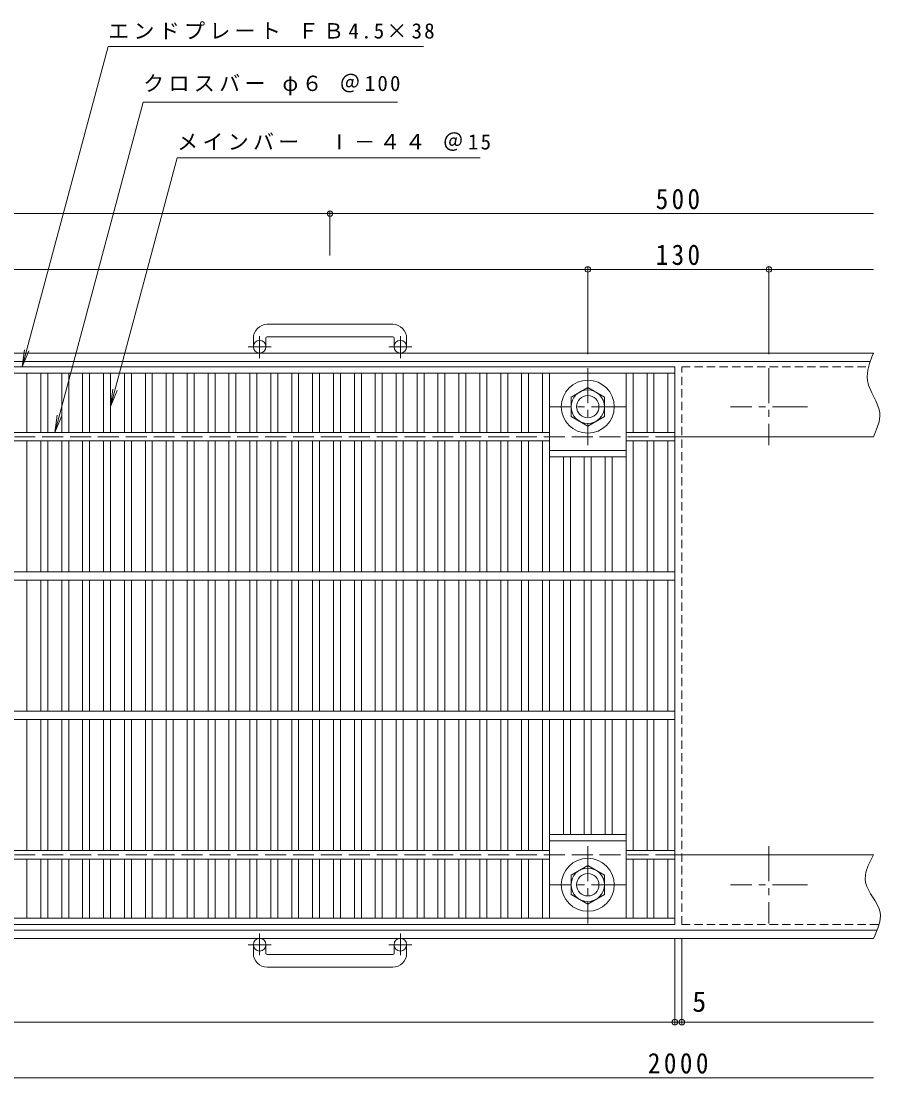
# Model space of a CAD drawing. Units: millimetres at full size, sheet at 1:5; details may follow other scales. Extents: x -903 to 930, y -691 to 649.
# Drawn here: x -297 to 319, y -109 to 649 of the extents above; entities that cross this region are included whole.
import ezdxf
from ezdxf.enums import TextEntityAlignment as Align

# ---------------------------------------------------------------- set-up
doc = ezdxf.new("R2010")
doc.units = ezdxf.units.MM
doc.header["$LTSCALE"] = 5
doc.header["$PDMODE"] = 32
doc.header["$PDSIZE"] = 4
for name, pattern in [('CHAIN1', [8, 5, -1, 1, -1]), ('DASHED1', [1.8, 1.2, -0.6]), ('DASHED3', [4, 3, -1])]:
    doc.linetypes.add(name, pattern=pattern)
for name, color, linetype, lineweight in [('E-1', 2, 'Continuous', 9), ('E-2', 3, 'Continuous', 9), ('E-4', 7, 'Continuous', 9), ('E-5', 7, 'Continuous', 9), ('E-A', 2, 'Continuous', 9)]:
    doc.layers.add(name, color=color, linetype=linetype, lineweight=lineweight)
doc.styles.add('ＭＳ ゴシック', font='')
doc.styles.get('ＭＳ ゴシック').set_extended_font_data('MS Gothic')

msp = doc.modelspace()

# ---------------------------------------------------------------- linework, layer by layer
at = {"layer": 'E-1'}
for p, q in [((-29.999, 431.85), (-120, 431.85)), ((-130, 421.852), (-130, 415.752)), ((-121, 421.852), (-121, 415.752)), ((-120, 422.85), (-29.999, 422.85)), ((-28.999, 421.85), (-28.999, 415.751)), ((-20, 421.85), (-20, 415.751)), ((315.001, 411.251), (-825, 411.251)), ((312.715, 405.25), (-825, 405.25)), ((315.001, 351.25), (173.501, 351.25)), ((315.001, 51.25), (173.501, 51.25)), ((317.68, -2.75), (-825, -2.75)), ((315.001, -8.75), (-825, -8.75)), ((-130, -19.35), (-130, -13.25)), ((-121, -19.35), (-121, -13.25)), ((-28.999, -19.35), (-28.999, -13.25)), ((-20, -19.35), (-20, -13.25)), ((-120, -20.35), (-29.999, -20.35)), ((-29.999, -29.351), (-120, -29.351))]:
    msp.add_line(p, q, dxfattribs=at)
at = {"layer": 'E-1', "linetype": 'CHAIN1'}
for p, q in [((-125.5, 407.644), (-125.5, 423.242)), ((-24.5, 407.642), (-24.5, 423.24)), ((-117.337, 415.752), (-133.744, 415.752)), ((-16.336, 415.751), (-32.744, 415.751)), ((-125.5, -5.143), (-125.5, -20.74)), ((-24.5, -5.143), (-24.5, -20.74)), ((-117.337, -13.25), (-133.744, -13.25)), ((-16.336, -13.25), (-32.744, -13.25))]:
    msp.add_line(p, q, dxfattribs=at)
at = {"layer": 'E-1', "linetype": 'DASHED3'}
for p, q in [((173.501, 351.25), (-825, 351.25)), ((173.501, 51.25), (-825, 51.25))]:
    msp.add_line(p, q, dxfattribs=at)
at = {"layer": 'E-1'}
for points in [[(315.001, 411.251), (313.882, 408.455), (312.132, 403.649), (310.874, 398.877), (310.421, 394.161), (310.65, 391.461), (311.484, 388.186), (313.905, 382.612), (316.726, 377.077), (318.963, 371.519), (319.605, 368.26), (319.655, 365.928), (319.039, 361.867), (317.757, 357.768), (316.066, 353.646), (315.001, 351.25)], [(315.001, 51.25), (313.549, 48.43), (311.27, 43.589), (309.616, 38.807), (308.981, 34.119), (309.235, 31.459), (310.171, 28.439), (312.924, 23.336), (316.207, 18.276), (318.965, 13.155), (319.907, 10.116), (320.167, 7.582), (319.657, 3.115), (318.239, -1.444), (316.263, -6.061), (315.001, -8.75)]]:
    msp.add_lwpolyline(points, dxfattribs=at)
for centre in [(-125.5, 415.752), (-24.5, 415.751), (-125.5, -13.25), (-24.5, -13.25)]:
    msp.add_circle(centre, 4.5, dxfattribs=at)
for centre, radius, start, end in [((-120, 421.852), 10, 90, 180), ((-29.999, 421.85), 10, 0, 90), ((-120, 421.852), 1, 90, 180), ((-29.999, 421.85), 1, 0, 90), ((-120, -19.35), 10, 180, 270), ((-120, -19.35), 1, 180, 270), ((-29.999, -19.35), 10, 270, 0), ((-29.999, -19.35), 1, 270, 0)]:
    msp.add_arc(centre, radius, start, end, dxfattribs=at)
at = {"layer": 'E-2'}
for p, q in [((-822.5, 401.25), (172.5, 401.25)), ((-822.5, 396.749), (172.5, 396.749)), ((-292.5, 354.25), (-292.5, 396.749)), ((-282.5, 354.25), (-282.5, 396.749)), ((-277.5, 354.25), (-277.5, 396.749)), ((-267.5, 354.25), (-267.5, 396.749)), ((-262.5, 354.25), (-262.5, 396.749)), ((-252.5, 354.25), (-252.5, 396.749)), ((-247.5, 354.25), (-247.5, 396.749)), ((-237.5, 354.25), (-237.5, 396.749)), ((-232.5, 354.25), (-232.5, 396.749)), ((-222.5, 354.25), (-222.5, 396.749)), ((-217.5, 354.25), (-217.5, 396.749)), ((-207.5, 354.25), (-207.5, 396.749)), ((-202.5, 354.25), (-202.5, 396.749)), ((-192.5, 354.25), (-192.5, 396.749)), ((-187.5, 354.25), (-187.5, 396.749)), ((-177.5, 354.25), (-177.5, 396.749)), ((-172.5, 354.25), (-172.5, 396.749)), ((-162.5, 354.25), (-162.5, 396.749)), ((-157.5, 354.25), (-157.5, 396.749)), ((-147.5, 354.25), (-147.5, 396.749)), ((-142.5, 354.25), (-142.5, 396.749)), ((-132.5, 354.25), (-132.5, 396.749)), ((-127.5, 354.25), (-127.5, 396.749)), ((-117.5, 354.25), (-117.5, 396.749)), ((-112.5, 354.25), (-112.5, 396.749)), ((-102.5, 354.25), (-102.5, 396.749)), ((-97.5, 354.25), (-97.5, 396.749)), ((-87.5, 354.25), (-87.5, 396.749)), ((-82.5, 354.25), (-82.5, 396.749)), ((-72.5, 354.25), (-72.5, 396.749)), ((-67.5, 354.25), (-67.5, 396.749)), ((-57.5, 354.25), (-57.5, 396.749)), ((-52.5, 354.25), (-52.5, 396.749)), ((-42.501, 354.25), (-42.501, 396.749)), ((-37.5, 354.25), (-37.5, 396.749)), ((-27.5, 354.25), (-27.5, 396.749)), ((-22.5, 354.25), (-22.5, 396.749)), ((-12.5, 354.25), (-12.5, 396.749)), ((-7.5, 354.25), (-7.5, 396.749)), ((2.5, 354.25), (2.5, 396.749)), ((7.5, 354.25), (7.5, 396.749)), ((17.5, 354.25), (17.5, 396.749)), ((22.5, 354.25), (22.5, 396.749)), ((32.5, 354.25), (32.5, 396.749)), ((37.5, 354.25), (37.5, 396.749)), ((47.5, 354.25), (47.5, 396.749)), ((52.5, 354.25), (52.5, 396.749)), ((62.5, 354.25), (62.5, 396.749)), ((67.5, 354.25), (67.5, 396.749)), ((77.5, 354.25), (77.5, 396.749)), ((82.5, 254.25), (82.5, 396.749)), ((137.499, 254.25), (137.499, 396.749)), ((142.5, 354.25), (142.5, 396.749)), ((152.499, 354.25), (152.499, 396.749)), ((157.5, 354.25), (157.5, 396.749)), ((167.5, 354.25), (167.5, 396.749)), ((172.5, 1.249), (172.5, 401.25)), ((82.5, 354.25), (-732.5, 354.25)), ((172.5, 354.25), (137.499, 354.25)), ((82.5, 348.249), (-732.5, 348.249)), ((-292.5, 254.25), (-292.5, 348.249)), ((-282.5, 254.25), (-282.5, 348.249)), ((-277.5, 254.25), (-277.5, 348.249)), ((-267.5, 254.25), (-267.5, 348.249)), ((-262.5, 254.25), (-262.5, 348.249)), ((-252.5, 254.25), (-252.5, 348.249)), ((-247.5, 254.25), (-247.5, 348.249)), ((-237.5, 254.25), (-237.5, 348.249)), ((-232.5, 254.25), (-232.5, 348.249)), ((-222.5, 254.25), (-222.5, 348.249)), ((-217.5, 254.25), (-217.5, 348.249)), ((-207.5, 254.25), (-207.5, 348.249)), ((-202.5, 254.25), (-202.5, 348.249)), ((-192.5, 254.25), (-192.5, 348.249)), ((-187.5, 254.25), (-187.5, 348.249)), ((-177.5, 254.25), (-177.5, 348.249)), ((-172.5, 254.25), (-172.5, 348.249)), ((-162.5, 254.25), (-162.5, 348.249)), ((-157.5, 254.25), (-157.5, 348.249)), ((-147.5, 254.25), (-147.5, 348.249)), ((-142.5, 254.25), (-142.5, 348.249)), ((-132.5, 254.25), (-132.5, 348.249)), ((-127.5, 254.25), (-127.5, 348.249)), ((-117.5, 254.25), (-117.5, 348.249)), ((-112.5, 254.25), (-112.5, 348.249)), ((-102.5, 254.25), (-102.5, 348.249)), ((-97.5, 254.25), (-97.5, 348.249)), ((-87.5, 254.25), (-87.5, 348.249)), ((-82.5, 254.25), (-82.5, 348.249)), ((-72.5, 254.25), (-72.5, 348.249)), ((-67.5, 254.25), (-67.5, 348.249)), ((-57.5, 254.25), (-57.5, 348.249)), ((-52.5, 254.25), (-52.5, 348.249)), ((-42.501, 254.25), (-42.501, 348.249)), ((-37.5, 254.25), (-37.5, 348.249)), ((-27.5, 254.25), (-27.5, 348.249)), ((-22.5, 254.25), (-22.5, 348.249)), ((-12.5, 254.25), (-12.5, 348.249)), ((-7.5, 254.25), (-7.5, 348.249)), ((2.5, 254.25), (2.5, 348.249)), ((7.5, 254.25), (7.5, 348.249)), ((17.5, 254.25), (17.5, 348.249)), ((22.5, 254.25), (22.5, 348.249)), ((32.5, 254.25), (32.5, 348.249)), ((37.5, 254.25), (37.5, 348.249)), ((47.5, 254.25), (47.5, 348.249)), ((52.5, 254.25), (52.5, 348.249)), ((62.5, 254.25), (62.5, 348.249)), ((67.5, 254.25), (67.5, 348.249)), ((77.5, 254.25), (77.5, 348.249)), ((82.5, 341.249), (137.499, 341.249)), ((172.5, 348.249), (137.499, 348.249)), ((142.5, 254.25), (142.5, 348.249)), ((152.499, 254.25), (152.499, 348.249)), ((157.5, 254.25), (157.5, 348.249)), ((167.5, 254.25), (167.5, 348.249)), ((82.5, 336.75), (137.499, 336.75)), ((92.5, 254.25), (92.5, 336.75)), ((97.5, 254.25), (97.5, 336.75)), ((107.5, 254.25), (107.5, 336.75)), ((112.5, 254.25), (112.5, 336.75)), ((122.5, 254.25), (122.5, 336.75)), ((127.5, 254.25), (127.5, 336.75)), ((172.5, 254.25), (-822.5, 254.25)), ((172.5, 248.25), (-822.5, 248.25)), ((-292.5, 154.25), (-292.5, 248.25)), ((-282.5, 154.25), (-282.5, 248.25)), ((-277.5, 154.25), (-277.5, 248.25)), ((-267.5, 154.25), (-267.5, 248.25)), ((-262.5, 154.25), (-262.5, 248.25)), ((-252.5, 154.25), (-252.5, 248.25)), ((-247.5, 154.25), (-247.5, 248.25)), ((-237.5, 154.25), (-237.5, 248.25)), ((-232.5, 154.25), (-232.5, 248.25)), ((-222.5, 154.25), (-222.5, 248.25)), ((-217.5, 154.25), (-217.5, 248.25)), ((-207.5, 154.25), (-207.5, 248.25)), ((-202.5, 154.25), (-202.5, 248.25)), ((-192.5, 154.25), (-192.5, 248.25)), ((-187.5, 154.25), (-187.5, 248.25)), ((-177.5, 154.25), (-177.5, 248.25)), ((-172.5, 154.25), (-172.5, 248.25)), ((-162.5, 154.25), (-162.5, 248.25)), ((-157.5, 154.25), (-157.5, 248.25)), ((-147.5, 154.25), (-147.5, 248.25)), ((-142.5, 154.25), (-142.5, 248.25)), ((-132.5, 154.25), (-132.5, 248.25)), ((-127.5, 154.25), (-127.5, 248.25)), ((-117.5, 154.25), (-117.5, 248.25)), ((-112.5, 154.25), (-112.5, 248.25)), ((-102.5, 154.25), (-102.5, 248.25)), ((-97.5, 154.25), (-97.5, 248.25)), ((-87.5, 154.25), (-87.5, 248.25)), ((-82.5, 154.25), (-82.5, 248.25)), ((-72.5, 154.25), (-72.5, 248.25)), ((-67.5, 154.25), (-67.5, 248.25)), ((-57.5, 154.25), (-57.5, 248.25)), ((-52.5, 154.25), (-52.5, 248.25)), ((-42.501, 154.25), (-42.501, 248.25)), ((-37.5, 154.25), (-37.5, 248.25)), ((-27.5, 154.25), (-27.5, 248.25)), ((-22.5, 154.25), (-22.5, 248.25)), ((-12.5, 154.25), (-12.5, 248.25)), ((-7.5, 154.25), (-7.5, 248.25)), ((2.5, 154.25), (2.5, 248.25)), ((7.5, 154.25), (7.5, 248.25)), ((17.5, 154.25), (17.5, 248.25)), ((22.5, 154.25), (22.5, 248.25)), ((32.5, 154.25), (32.5, 248.25)), ((37.5, 154.25), (37.5, 248.25)), ((47.5, 154.25), (47.5, 248.25)), ((52.5, 154.25), (52.5, 248.25)), ((62.5, 154.25), (62.5, 248.25)), ((67.5, 154.25), (67.5, 248.25)), ((77.5, 154.25), (77.5, 248.25)), ((82.5, 154.25), (82.5, 248.25)), ((92.5, 154.25), (92.5, 248.25)), ((97.5, 154.25), (97.5, 248.25)), ((107.5, 154.25), (107.5, 248.25)), ((112.5, 154.25), (112.5, 248.25)), ((122.5, 154.25), (122.5, 248.25)), ((127.5, 154.25), (127.5, 248.25)), ((137.499, 154.25), (137.499, 248.25)), ((142.5, 154.25), (142.5, 248.25)), ((152.499, 154.25), (152.499, 248.25)), ((157.5, 154.25), (157.5, 248.25)), ((167.5, 154.25), (167.5, 248.25)), ((172.5, 154.25), (-822.5, 154.25)), ((172.5, 148.25), (-822.5, 148.25)), ((-292.5, 54.25), (-292.5, 148.25)), ((-282.5, 54.25), (-282.5, 148.25)), ((-277.5, 54.25), (-277.5, 148.25)), ((-267.5, 54.25), (-267.5, 148.25)), ((-262.5, 54.25), (-262.5, 148.25)), ((-252.5, 54.25), (-252.5, 148.25)), ((-247.5, 54.25), (-247.5, 148.25)), ((-237.5, 54.25), (-237.5, 148.25)), ((-232.5, 54.25), (-232.5, 148.25)), ((-222.5, 54.25), (-222.5, 148.25)), ((-217.5, 54.25), (-217.5, 148.25)), ((-207.5, 54.25), (-207.5, 148.25)), ((-202.5, 54.25), (-202.5, 148.25)), ((-192.5, 54.25), (-192.5, 148.25)), ((-187.5, 54.25), (-187.5, 148.25)), ((-177.5, 54.25), (-177.5, 148.25)), ((-172.5, 54.25), (-172.5, 148.25)), ((-162.5, 54.25), (-162.5, 148.25)), ((-157.5, 54.25), (-157.5, 148.25)), ((-147.5, 54.25), (-147.5, 148.25)), ((-142.5, 54.25), (-142.5, 148.25)), ((-132.5, 54.25), (-132.5, 148.25)), ((-127.5, 54.25), (-127.5, 148.25)), ((-117.5, 54.25), (-117.5, 148.25)), ((-112.5, 54.25), (-112.5, 148.25)), ((-102.5, 54.25), (-102.5, 148.25)), ((-97.5, 54.25), (-97.5, 148.25)), ((-87.5, 54.25), (-87.5, 148.25)), ((-82.5, 54.25), (-82.5, 148.25)), ((-72.5, 54.25), (-72.5, 148.25)), ((-67.5, 54.25), (-67.5, 148.25)), ((-57.5, 54.25), (-57.5, 148.25)), ((-52.5, 54.25), (-52.5, 148.25)), ((-42.501, 54.25), (-42.501, 148.25)), ((-37.5, 54.25), (-37.5, 148.25)), ((-27.5, 54.25), (-27.5, 148.25)), ((-22.5, 54.25), (-22.5, 148.25)), ((-12.5, 54.25), (-12.5, 148.25)), ((-7.5, 54.25), (-7.5, 148.25)), ((2.5, 54.25), (2.5, 148.25)), ((7.5, 54.25), (7.5, 148.25)), ((17.5, 54.25), (17.5, 148.25)), ((22.5, 54.25), (22.5, 148.25)), ((32.5, 54.25), (32.5, 148.25)), ((37.5, 54.25), (37.5, 148.25)), ((47.5, 54.25), (47.5, 148.25)), ((52.5, 54.25), (52.5, 148.25)), ((62.5, 54.25), (62.5, 148.25)), ((67.5, 54.25), (67.5, 148.25)), ((77.5, 54.25), (77.5, 148.25)), ((82.5, 5.749), (82.5, 148.25)), ((92.5, 65.749), (92.5, 148.25)), ((97.5, 65.749), (97.5, 148.25)), ((107.5, 65.749), (107.5, 148.25)), ((112.5, 65.749), (112.5, 148.25)), ((122.5, 65.749), (122.5, 148.25)), ((127.5, 65.749), (127.5, 148.25)), ((137.499, 5.749), (137.499, 148.25)), ((142.5, 54.25), (142.5, 148.25)), ((152.499, 54.25), (152.499, 148.25)), ((157.5, 54.25), (157.5, 148.25)), ((167.5, 54.25), (167.5, 148.25)), ((82.5, 65.749), (137.499, 65.749)), ((82.5, 61.249), (137.499, 61.249)), ((82.5, 54.25), (-732.5, 54.25)), ((172.5, 54.25), (137.499, 54.25)), ((82.5, 48.25), (-732.5, 48.25)), ((-292.5, 5.749), (-292.5, 48.25)), ((-282.5, 5.749), (-282.5, 48.25)), ((-277.5, 5.749), (-277.5, 48.25)), ((-267.5, 5.749), (-267.5, 48.25)), ((-262.5, 5.749), (-262.5, 48.25)), ((-252.5, 5.749), (-252.5, 48.25)), ((-247.5, 5.749), (-247.5, 48.25)), ((-237.5, 5.749), (-237.5, 48.25)), ((-232.5, 5.749), (-232.5, 48.25)), ((-222.5, 5.749), (-222.5, 48.25)), ((-217.5, 5.749), (-217.5, 48.25)), ((-207.5, 5.749), (-207.5, 48.25)), ((-202.5, 5.749), (-202.5, 48.25)), ((-192.5, 5.749), (-192.5, 48.25)), ((-187.5, 5.749), (-187.5, 48.25)), ((-177.5, 5.749), (-177.5, 48.25)), ((-172.5, 5.749), (-172.5, 48.25)), ((-162.5, 5.749), (-162.5, 48.25)), ((-157.5, 5.749), (-157.5, 48.25)), ((-147.5, 5.749), (-147.5, 48.25)), ((-142.5, 5.749), (-142.5, 48.25)), ((-132.5, 5.749), (-132.5, 48.25)), ((-127.5, 5.749), (-127.5, 48.25)), ((-117.5, 5.749), (-117.5, 48.25)), ((-112.5, 5.749), (-112.5, 48.25)), ((-102.5, 5.749), (-102.5, 48.25)), ((-97.5, 5.749), (-97.5, 48.25)), ((-87.5, 5.749), (-87.5, 48.25)), ((-82.5, 5.749), (-82.5, 48.25)), ((-72.5, 5.749), (-72.5, 48.25)), ((-67.5, 5.749), (-67.5, 48.25)), ((-57.5, 5.749), (-57.5, 48.25)), ((-52.5, 5.749), (-52.5, 48.25)), ((-42.501, 5.749), (-42.501, 48.25)), ((-37.5, 5.749), (-37.5, 48.25)), ((-27.5, 5.749), (-27.5, 48.25)), ((-22.5, 5.749), (-22.5, 48.25)), ((-12.5, 5.749), (-12.5, 48.25)), ((-7.5, 5.749), (-7.5, 48.25)), ((2.5, 5.749), (2.5, 48.25)), ((7.5, 5.749), (7.5, 48.25)), ((17.5, 5.749), (17.5, 48.25)), ((22.5, 5.749), (22.5, 48.25)), ((32.5, 5.749), (32.5, 48.25)), ((37.5, 5.749), (37.5, 48.25)), ((47.5, 5.749), (47.5, 48.25)), ((52.5, 5.749), (52.5, 48.25)), ((62.5, 5.749), (62.5, 48.25)), ((67.5, 5.749), (67.5, 48.25)), ((77.5, 5.749), (77.5, 48.25)), ((172.5, 48.25), (137.499, 48.25)), ((142.5, 5.749), (142.5, 48.25)), ((152.499, 5.749), (152.499, 48.25)), ((157.5, 5.749), (157.5, 48.25)), ((167.5, 5.749), (167.5, 48.25)), ((172.5, 5.749), (-822.5, 5.749)), ((172.5, 1.249), (-822.5, 1.249))]:
    msp.add_line(p, q, dxfattribs=at)
at = {"layer": 'E-2', "linetype": 'DASHED1'}
for p, q in [((177.5, 401.25), (311.499, 401.25)), ((177.5, 1.249), (177.5, 401.25)), ((177.5, 1.249), (318.846, 1.249))]:
    msp.add_line(p, q, dxfattribs=at)
at = {"layer": 'E-4'}
for p, q in [((-575, 511.251), (-75, 511.251)), ((-75, 512.751), (-75, 481.251)), ((-75, 511.251), (315.001, 511.251)), ((-760, 471.251), (110.001, 471.251)), ((110.001, 472.751), (110.001, 410.387)), ((110.001, 471.251), (240.001, 471.251)), ((240.001, 472.751), (240.001, 410.387)), ((240.001, 471.251), (315.001, 471.251)), ((172.5, -70.25), (172.5, -8.751)), ((177.5, -70.25), (177.5, -8.751)), ((-822.5, -68.75), (172.5, -68.75)), ((172.5, -68.75), (177.5, -68.75)), ((177.5, -68.75), (315.001, -68.75)), ((-825, -108.75), (315.001, -108.75))]:
    msp.add_line(p, q, dxfattribs=at)
for p in [(-75, 511.251), (110.001, 471.251), (240.001, 471.251), (172.5, -68.75), (177.5, -68.75)]:
    msp.add_point(p, dxfattribs=at)
at = {"layer": 'E-5'}
for p, q in [((-234.173, 631.251), (-295.802, 401.25)), ((-234.173, 631.251), (-7.923, 631.251)), ((-208.996, 591.251), (-272.5, 354.25)), ((-208.996, 591.251), (-26.496, 591.251)), ((-184.69, 551.251), (-232.5, 372.822)), ((-184.69, 551.251), (32.81, 551.251)), ((-295.802, 401.25), (-294.17, 413.643)), ((-295.802, 401.25), (-291.018, 412.798)), ((-232.5, 372.822), (-230.868, 385.215)), ((-232.5, 372.822), (-227.716, 384.37)), ((-272.5, 354.25), (-270.869, 366.643)), ((-272.5, 354.25), (-267.717, 365.798))]:
    msp.add_line(p, q, dxfattribs=at)
at = {"layer": 'E-A', "linetype": 'CHAIN1'}
for p, q in [((110.001, 400.387), (110.001, 345.113)), ((240.001, 400.387), (240.001, 345.113)), ((137.638, 372.75), (82.364, 372.75)), ((267.638, 372.75), (212.364, 372.75)), ((110.001, 57.385), (110.001, 2.111)), ((240.001, 57.385), (240.001, 2.112)), ((137.638, 29.749), (82.364, 29.749)), ((267.638, 29.749), (212.364, 29.749))]:
    msp.add_line(p, q, dxfattribs=at)
at = {"layer": 'E-A'}
for points in [[(122.001, 379.678), (122.001, 365.822), (110.001, 358.893), (98.001, 365.822), (98.001, 379.678), (110.001, 386.606)], [(122.001, 22.821), (122.001, 36.677), (110.001, 43.606), (98.001, 36.677), (98.001, 22.821), (110.001, 15.892)]]:
    msp.add_lwpolyline(points, close=True, dxfattribs=at)
for centre, radius in [((110.001, 372.75), 19), ((110.001, 372.75), 12), ((110.001, 372.75), 8), ((110.001, 29.749), 19), ((110.001, 29.749), 12), ((110.001, 29.749), 8)]:
    msp.add_circle(centre, radius, dxfattribs=at)

# ---------------------------------------------------------------- texts
at = {"layer": 'E-4', "color": 2, "style": 'ＭＳ ゴシック'}
msp.add_text('5', height=14.66, dxfattribs=at).set_placement((185, -65.75), align=Align.BOTTOM_LEFT)
at = {"layer": 'E-4', "color": 2, "char_height": 14.66, "attachment_point": 7, "style": 'ＭＳ ゴシック'}
for s, insert in [('\\T1.27;\\W0.9;500', (158.75, 514.251)), ('\\T1.27;\\W0.9;130', (158.751, 474.251)), ('\\T1.28;\\W0.9;2000', (153.125, -105.75))]:
    msp.add_mtext(s, dxfattribs=dict(at, insert=insert))
at = {"layer": 'E-5', "char_height": 11, "attachment_point": 7, "style": 'ＭＳ ゴシック'}
for s, insert in [('\\T1.21;エンドプレート\\~ＦＢ4.5×38', (-234.173, 636.251)), ('\\T1.21;クロスバー\\~φ６\\~＠100', (-208.996, 596.251)), ('\\T1.21;メインバー\\~\\~Ⅰ－４４\\~＠15', (-184.69, 556.251))]:
    msp.add_mtext(s, dxfattribs=dict(at, insert=insert))

doc.saveas('drawing.dxf')
